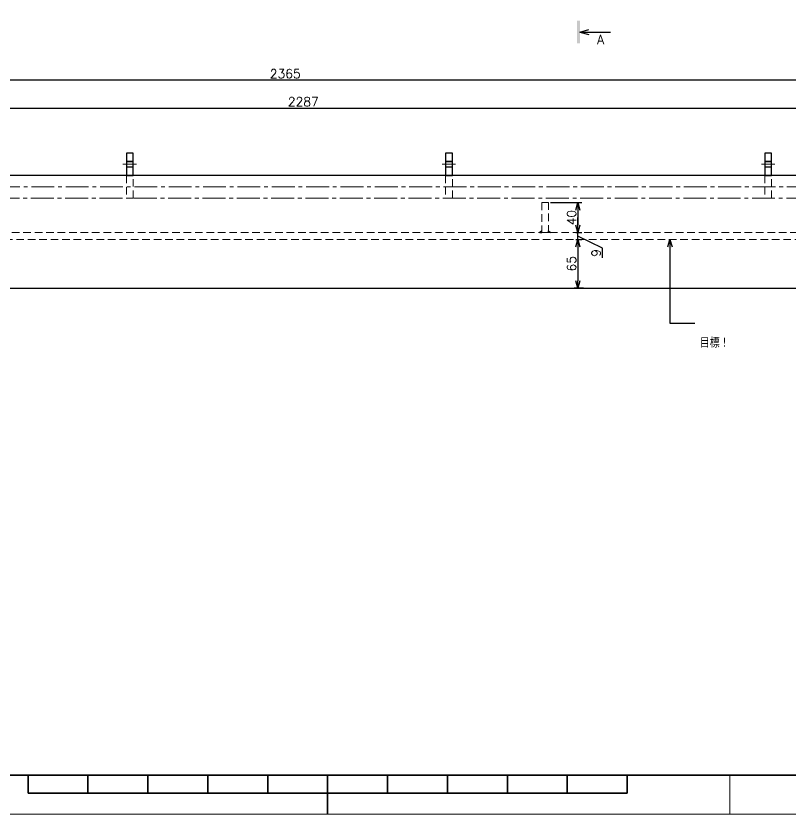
# Model space of a CAD drawing. Header units: millimetres. Extents: x 0 to 3313, y -19 to 2332.
# Drawn here: x 1293 to 2324, y 0 to 1063 of the extents above; entities that cross this region are included whole.
import ezdxf
from ezdxf.enums import TextEntityAlignment as Align

# ---------------------------------------------------------------- set-up
doc = ezdxf.new("R2010")
doc.units = ezdxf.units.MM
doc.header["$LTSCALE"] = 1.6
doc.header["$PDMODE"] = 99
doc.header["$PDSIZE"] = 1
doc.linetypes.add('CENTER2', pattern=[28.574999999999996, 19.05, -3.174999999999999, 3.174999999999999, -3.174999999999999])
doc.linetypes.add('HIDDEN', pattern=[9.524999999999999, 6.349999999999999, -3.174999999999999])
for name, color, linetype, lineweight in [('04_HIDDEN', 2, 'HIDDEN', 13), ('05_CENTER', 4, 'CENTER2', 13), ('08_DIM', 3, 'Continuous', 13), ('90_FRAME', 5, 'Continuous', 35)]:
    doc.layers.add(name, color=color, linetype=linetype, lineweight=lineweight)
doc.layers.add('91_BLANK', color=5, linetype='Continuous', lineweight=0, plot=False)
doc.styles.add('KSS_TXT', font='txt.shx', dxfattribs={"bigfont": 'extfont2.shx'})
doc.styles.get("Standard").update_dxf_attribs({"font": 'txt.shx', "bigfont": 'extfont2.shx'})
doc.dimstyles.new('KSS_DIM', dxfattribs={"dimscale": 4, "dimtxt": 3, "dimasz": 2.5, "dimexe": 1.25, "dimexo": 0.625, "dimtad": 1, "dimdsep": 46, "dimtxsty": 'KSS_TXT', "dimblk": 'OPEN30', "dimcen": 0, "dimazin": 2, "dimtfac": 0.75, "dimtmove": 0, "dimatfit": 3, "dimldrblk": 'OPEN30', "dimfxl": 1.25, "dimtolj": 1, "dimarcsym": 0})

# ---------------------------------------------------------------- blocks, each defined once
blk = doc.blocks.new('_Open30')
at = {"color": 0, "linetype": 'ByBlock', "lineweight": -2}
for p, q in [((-1, 0.26794919), (0, 0)), ((0, 0), (-1, -0.26794919)), ((0, 0), (-1, 0))]:
    blk.add_line(p, q, dxfattribs=at)
blk = doc.blocks.new('*D164')
at = {"layer": '08_DIM', "color": 0, "lineweight": -2, "transparency": 16777216}
for p, q in [((532.2268300437383, 837.7807186479158), (532.2268300437383, 945.090013780422)), ((542.2268300437385, 940.0900137804219), (2809.226830119842, 940.0900137804219)), ((2819.226830119842, 847.7807186479195), (2819.226830119842, 945.090013780422))]:
    blk.add_line(p, q, dxfattribs=at)
at = {"layer": 'Defpoints', "color": 0, "transparency": 16777216}
for p in [(2819.226830119842, 940.0900137804219), (2819.226830119842, 845.2807186479193), (532.2268300437383, 835.2807186479157)]:
    blk.add_point(p, dxfattribs=at)
at = {"layer": '08_DIM', "color": 0, "lineweight": -2, "transparency": 16777216, "xscale": 10, "yscale": 10, "zscale": 10, "rotation": 180}
blk.add_blockref('_Open30', (532.2268300437383, 940.0900137804219), dxfattribs=at)
at = {"layer": '08_DIM', "color": 0, "lineweight": -2, "transparency": 16777216, "xscale": 10, "yscale": 10, "zscale": 10}
blk.add_blockref('_Open30', (2819.226830119842, 940.0900137804219), dxfattribs=at)
at = {"layer": '08_DIM', "color": 0, "transparency": 16777216, "insert": (1675.72683008179, 948.590013780422), "char_height": 12, "attachment_point": 5, "style": 'KSS_TXT'}
blk.add_mtext('\\A1;2287', dxfattribs=at)
blk = doc.blocks.new('*D214')
at = {"layer": '08_DIM', "color": 0, "lineweight": -2, "transparency": 16777216}
for p, q in [((2038.588654003602, 765.2224786307642), (2046.335591120199, 765.2224786307642)), ((2041.335591120199, 755.2224786307642), (2041.335591120199, 710.2224786307642)), ((2048.588654003624, 700.2224786307643), (2036.335591120199, 700.2224786307643))]:
    blk.add_line(p, q, dxfattribs=at)
at = {"layer": 'Defpoints', "color": 0, "transparency": 16777216}
for p in [(2036.088654003602, 765.2224786307642), (2041.335591120199, 700.2224786307643), (2051.088654003624, 700.2224786307643)]:
    blk.add_point(p, dxfattribs=at)
at = {"layer": '08_DIM', "color": 0, "lineweight": -2, "transparency": 16777216, "xscale": 10, "yscale": 10, "zscale": 10}
for p, rotation in [((2041.335591120199, 765.2224786307642), 90), ((2041.335591120199, 700.2224786307643), 270)]:
    blk.add_blockref('_Open30', p, dxfattribs=dict(at, rotation=rotation))
at = {"layer": '08_DIM', "color": 0, "transparency": 16777216, "insert": (2032.827257786866, 732.7224786307643), "char_height": 12, "attachment_point": 5, "rotation": 90, "style": 'KSS_TXT'}
blk.add_mtext('\\A1;65', dxfattribs=at)
blk = doc.blocks.new('*D215')
at = {"layer": '08_DIM', "color": 0, "lineweight": -2, "transparency": 16777216}
for p, q in [((2041.335591120199, 784.2224786307642), (2041.335591120199, 794.2224786307642)), ((2038.588654003602, 774.2224786307643), (2046.335591120199, 774.2224786307643)), ((2038.588654003602, 765.2224786307642), (2046.335591120199, 765.2224786307642)), ((2041.335591120199, 765.2224786307642), (2041.335591120199, 774.2224786307643)), ((2074.053628730087, 753.6330696559517), (2041.335591120199, 769.7224786307643)), ((2041.335591120199, 755.2224786307642), (2041.335591120199, 745.2224786307643)), ((2074.053628730087, 740.6330696559515), (2074.053628730087, 753.6330696559517))]:
    blk.add_line(p, q, dxfattribs=at)
at = {"layer": 'Defpoints', "color": 0, "transparency": 16777216}
for p in [(2036.088654003602, 774.2224786307643), (2036.088654003602, 765.2224786307642), (2041.335591120199, 774.2224786307643)]:
    blk.add_point(p, dxfattribs=at)
at = {"layer": '08_DIM', "color": 0, "lineweight": -2, "transparency": 16777216, "xscale": 10, "yscale": 10, "zscale": 10}
for p, rotation in [((2041.335591120199, 774.2224786307643), 270), ((2041.335591120199, 765.2224786307642), 90)]:
    blk.add_blockref('_Open30', p, dxfattribs=dict(at, rotation=rotation))
at = {"layer": '08_DIM', "color": 0, "transparency": 16777216, "insert": (2065.553628730087, 747.1330696559515), "char_height": 12, "attachment_point": 5, "rotation": 90, "style": 'KSS_TXT'}
blk.add_mtext('\\A1;9', dxfattribs=at)
blk = doc.blocks.new('*D216')
at = {"layer": '08_DIM', "color": 0, "lineweight": -2, "transparency": 16777216}
for p, q in [((2004.726830117848, 814.2224786307643), (2046.335591120199, 814.2224786307643)), ((2041.335591120199, 804.2224786307642), (2041.335591120199, 784.2224786307642)), ((2038.588654003602, 774.2224786307643), (2046.335591120199, 774.2224786307643))]:
    blk.add_line(p, q, dxfattribs=at)
at = {"layer": 'Defpoints', "color": 0, "transparency": 16777216}
for p in [(2002.226830117848, 814.2224786307643), (2036.088654003602, 774.2224786307643), (2041.335591120199, 774.2224786307643)]:
    blk.add_point(p, dxfattribs=at)
at = {"layer": '08_DIM', "color": 0, "lineweight": -2, "transparency": 16777216, "xscale": 10, "yscale": 10, "zscale": 10}
for p, rotation in [((2041.335591120199, 814.2224786307643), 90), ((2041.335591120199, 774.2224786307643), 270)]:
    blk.add_blockref('_Open30', p, dxfattribs=dict(at, rotation=rotation))
at = {"layer": '08_DIM', "color": 0, "transparency": 16777216, "insert": (2032.835591120199, 794.2224786307642), "char_height": 12, "attachment_point": 5, "rotation": 90, "style": 'KSS_TXT'}
blk.add_mtext('\\A1;40', dxfattribs=at)
blk = doc.blocks.new('seca02')
for q in [(3.499999996264875, 0.8038475727323657), (3.499999996264875, -0.8038475818542565), (10.63524982978111, -4.5609454e-09)]:
    blk.add_line((0.4999999962648758, -4.5609454e-09), q)
blk.add_solid([(-0.5000000037351242, 3.763205570351942), (-0.5000000037351242, -3.763205579473833), (0.4999999962648758, 3.763205570351942), (0.4999999962648758, -3.763205579473833)])
blk.add_attdef('A', text='', height=3).set_placement((7.374853349519582, 2.499999995439054), align=Align.MIDDLE)
blk = doc.blocks.new('*D242')
at = {"layer": '08_DIM', "color": 0, "lineweight": -2, "transparency": 16777216}
for p, q in [((469.2242761675239, 790.7224786307606), (469.2242761675239, 982.2636507623174)), ((2834.226830119896, 850.7224786307679), (2834.226830119896, 982.2636507623174)), ((2824.226830119896, 977.2636507623174), (479.2242761675239, 977.2636507623174))]:
    blk.add_line(p, q, dxfattribs=at)
at = {"layer": 'Defpoints', "color": 0, "transparency": 16777216}
for p in [(469.2242761675239, 977.2636507623174), (2834.226830119896, 848.2224786307678), (469.2242761675239, 788.2224786307606)]:
    blk.add_point(p, dxfattribs=at)
at = {"layer": '08_DIM', "color": 0, "lineweight": -2, "transparency": 16777216, "xscale": 10, "yscale": 10, "zscale": 10, "rotation": 180}
blk.add_blockref('_Open30', (469.2242761675239, 977.2636507623174), dxfattribs=at)
at = {"layer": '08_DIM', "color": 0, "lineweight": -2, "transparency": 16777216, "xscale": 10, "yscale": 10, "zscale": 10}
blk.add_blockref('_Open30', (2834.226830119896, 977.2636507623174), dxfattribs=at)
at = {"layer": '08_DIM', "color": 0, "transparency": 16777216, "insert": (1651.72555314371, 985.7719840956507), "char_height": 12, "attachment_point": 5, "style": 'KSS_TXT'}
blk.add_mtext('\\A1;2365', dxfattribs=at)

msp = doc.modelspace()

# ---------------------------------------------------------------- linework, layer by layer
at = {"color": 0}
for points in [[(1449.226830119855, 850.2224786307934), (1449.226830119855, 880.2224786307933), (1440.226830119855, 880.2224786307933), (1440.226830119855, 850.2224786307934)], [(1874.226830119848, 850.2224786307643), (1874.226830119848, 880.2224786307643), (1865.226830119848, 880.2224786307643), (1865.226830119848, 850.2224786307643)], [(2299.226830119849, 850.2224786307643), (2299.226830119849, 880.2224786307643), (2290.226830119848, 880.2224786307643), (2290.226830119848, 850.2224786307643)]]:
    msp.add_lwpolyline(points, close=True, dxfattribs=at)
msp.add_lwpolyline([(650.2268300397475, 850.2224786307605), (511.2242761675239, 850.2224786307605), (509.2242761675239, 848.2224786307606), (509.2242761675238, 800.2224786307605, -0.4142135623730951), (499.2242761675239, 790.2224786307606), (471.224276167524, 790.2224786307606), (469.2242761675239, 788.2224786307606), (469.2242761675239, 700.2224786307679), (2834.226830119896, 700.2224786307606), (2834.226830119896, 805.2224786307643)], format="xyb")
msp.add_lwpolyline([(2624.226830042866, 850.2224786307678), (650.2268300397475, 850.2224786307605)])
at = {"color": 3}
for points in [[(1993.226830117844, 774.2224786307606), (1993.226830117844, 776.7224786307606), (1993.226830117844, 776.7224786307606), (1990.726830117844, 774.2224786307606)], [(2002.226830117852, 774.2224786307606), (2002.226830117852, 776.7224786307606), (2002.226830117852, 776.7224786307606), (2004.726830117851, 774.2224786307606)]]:
    msp.add_lwpolyline(points, close=True, dxfattribs=at)
at = {"layer": '04_HIDDEN'}
for p, q in [((1440.226830119855, 869.2224786307788), (1449.226830118346, 869.2224786307788)), ((1440.226830119855, 868.4724786308007), (1449.226830118346, 868.4724786308007)), ((1440.226830119855, 861.9724786308007), (1449.226830118346, 861.9724786308007)), ((1440.226830119855, 861.2224786307933), (1449.226830118346, 861.2224786307933)), ((1865.226830119848, 869.2224786307496), (1874.226830118338, 869.2224786307496)), ((1865.226830119848, 868.4724786307715), (1874.226830118338, 868.4724786307715)), ((1865.226830119848, 861.9724786307715), (1874.226830118338, 861.9724786307715)), ((1865.226830119848, 861.2224786307642), (1874.226830118338, 861.2224786307642)), ((2290.226830119848, 869.2224786307496), (2299.226830118339, 869.2224786307496)), ((2290.226830119848, 868.4724786307715), (2299.226830118339, 868.4724786307715)), ((2290.226830119848, 861.9724786307715), (2299.226830118339, 861.9724786307715)), ((2290.226830119848, 861.2224786307642), (2299.226830118339, 861.2224786307642))]:
    msp.add_line(p, q, dxfattribs=at)
for points in [[(1440.226830119855, 850.2224786307934), (1440.226830119855, 820.2224786307933), (1449.226830119855, 820.2224786307933), (1449.226830119855, 850.2224786307934)], [(1865.226830119848, 850.2224786307643), (1865.226830119848, 820.2224786307642), (1874.226830119848, 820.2224786307642), (1874.226830119848, 850.2224786307643)], [(2290.226830119848, 850.2224786307643), (2290.226830119848, 820.2224786307642), (2299.226830119849, 820.2224786307642), (2299.226830119849, 850.2224786307643)], [(1993.226830117848, 814.2224786307643), (1993.226830117848, 774.2224786307643), (2002.226830117848, 774.2224786307643), (2002.226830117848, 814.2224786307643)], [(562.2268301197468, 774.2224786307643), (562.2268301197468, 765.2224786307642), (2715.226830119853, 765.2224786307715), (2715.226830119853, 774.2224786307715)]]:
    msp.add_lwpolyline(points, close=True, dxfattribs=at)
at = {"layer": '05_CENTER'}
for p, q in [((1453.51478744926, 865.2224786307934), (1435.638794166242, 865.2224786307897)), ((1878.514787449253, 865.2224786307643), (1860.638794166235, 865.2224786307606)), ((2303.514787449254, 865.2224786307643), (2285.638794166235, 865.2224786307606)), ((582.2268300437457, 835.2224786307607), (2819.226830119842, 835.2224786307607)), ((627.2268300437676, 820.2224786307606), (2779.226830119871, 820.2224786307642))]:
    msp.add_line(p, q, dxfattribs=at)
at = {"layer": '90_FRAME'}
for p, q in [((1309.341096342836, 27.68619589638555), (1309.341096342836, 51.61591018200809)), ((1389.10681062823, 27.68619589638555), (1389.10681062823, 51.61591018200809)), ((1468.872524913625, 27.68619589638555), (1468.872524913625, 51.61591018200809)), ((1548.63823919901, 27.68619589638555), (1548.63823919901, 51.61591018200809)), ((1628.403953484404, 27.68619589638555), (1628.403953484404, 51.61591018200809)), ((1708.169667769799, -1.126752522e-07), (1708.169667769799, 51.61591018200808)), ((1787.935382055184, 27.68619589638555), (1787.935382055184, 51.61591018200809)), ((1867.701096340579, 27.68619589638555), (1867.701096340579, 51.61591018200809)), ((1947.466810625973, 27.68619589638555), (1947.466810625973, 51.61591018200809)), ((2027.232524911369, 27.68619589638555), (2027.232524911369, 51.61591018200809)), ((2106.998239196764, 27.68619589638555), (2106.998239196764, 51.61591018200809)), ((1309.341096342836, 27.68619589638555), (2106.998239196764, 27.68619589638555))]:
    msp.add_line(p, q, dxfattribs=at)
at = {"layer": '90_FRAME', "color": 4, "lineweight": 13}
msp.add_line((2243.636907767629, -1.126752522e-07), (2243.636907767629, 51.61591018200809), dxfattribs=at)
at = {"layer": '90_FRAME'}
msp.add_lwpolyline([(155.3836106315843, 51.61591018200809), (3260.955724908015, 51.61591018200806), (3260.955724908015, 2271.831485601825), (155.3836106315843, 2271.831485601825)], close=True, dxfattribs=at)
at = {"layer": '91_BLANK'}
msp.add_lwpolyline([(-8.093381894e-07, -1.126752522e-07), (3312.803439188015, -1.126752522e-07), (3312.803439188015, 2331.679199898026), (-8.093381894e-07, 2331.679199898026)], close=True, dxfattribs=at)

# ---------------------------------------------------------------- block references
ref = msp.add_blockref('seca02', (2042.042649086631, 1041.308734749756), dxfattribs=dict(xscale=4, yscale=4, zscale=4))
ref.add_attrib('A', 'A', dxfattribs={"height": 12}).set_placement((2071.54206248471, 1031.412299033986), align=Align.MIDDLE)

# ---------------------------------------------------------------- texts
at = {"layer": '08_DIM'}
msp.add_text('目標！', height=12, dxfattribs=at).set_placement((2203.544815779594, 621.1567636706912))

# ---------------------------------------------------------------- dimensions: what is measured, and where the dimension line sits
for base, p1, p2, picture, middle in [((469.2242761675239, 977.2636507623174), (2834.226830119896, 848.2224786307678), (469.2242761675239, 788.2224786307606), '*D242', (1651.72555314371, 985.7719840956507)), ((2819.226830119842, 940.0900137804219), (532.2268300437383, 835.2807186479157), (2819.226830119842, 845.2807186479193), '*D164', (1675.72683008179, 948.590013780422))]:
    dim = msp.add_linear_dim(base=base, p1=p1, p2=p2, dimstyle='KSS_DIM', dxfattribs=at)
    dim.commit()
    dim.dimension.update_dxf_attribs({"geometry": picture, "text_midpoint": middle})
for base, p1, p2, picture, middle in [((2041.335591120199, 774.2224786307643), (2002.226830117848, 814.2224786307643), (2036.088654003602, 774.2224786307643), '*D216', (2032.835591120199, 794.2224786307642)), ((2041.335591120199, 700.2224786307643), (2036.088654003602, 765.2224786307642), (2051.088654003624, 700.2224786307643), '*D214', (2032.827257786866, 732.7224786307643))]:
    dim = msp.add_linear_dim(base=base, p1=p1, p2=p2, angle=90, dimstyle='KSS_DIM', dxfattribs=at)
    dim.commit()
    dim.dimension.update_dxf_attribs({"geometry": picture, "text_midpoint": middle})
dim = msp.add_linear_dim(base=(2041.335591120199, 774.2224786307643), p1=(2036.088654003602, 765.2224786307642), p2=(2036.088654003602, 774.2224786307643), angle=90, dimstyle='KSS_DIM', override={"dimtmove": 1}, dxfattribs=at)
dim.commit()
dim.dimension.update_dxf_attribs({"geometry": '*D215', "text_midpoint": (2074.053628730087, 751.1330696559515), "dimtype": 160})

# ---------------------------------------------------------------- leaders
msp.add_leader([(2163.902265371256, 765.2224786307642), (2163.902265371256, 653.6004593174202), (2196.877938579538, 653.6004593174202)], dimstyle='KSS_DIM', dxfattribs=at)

doc.saveas('drawing.dxf')
